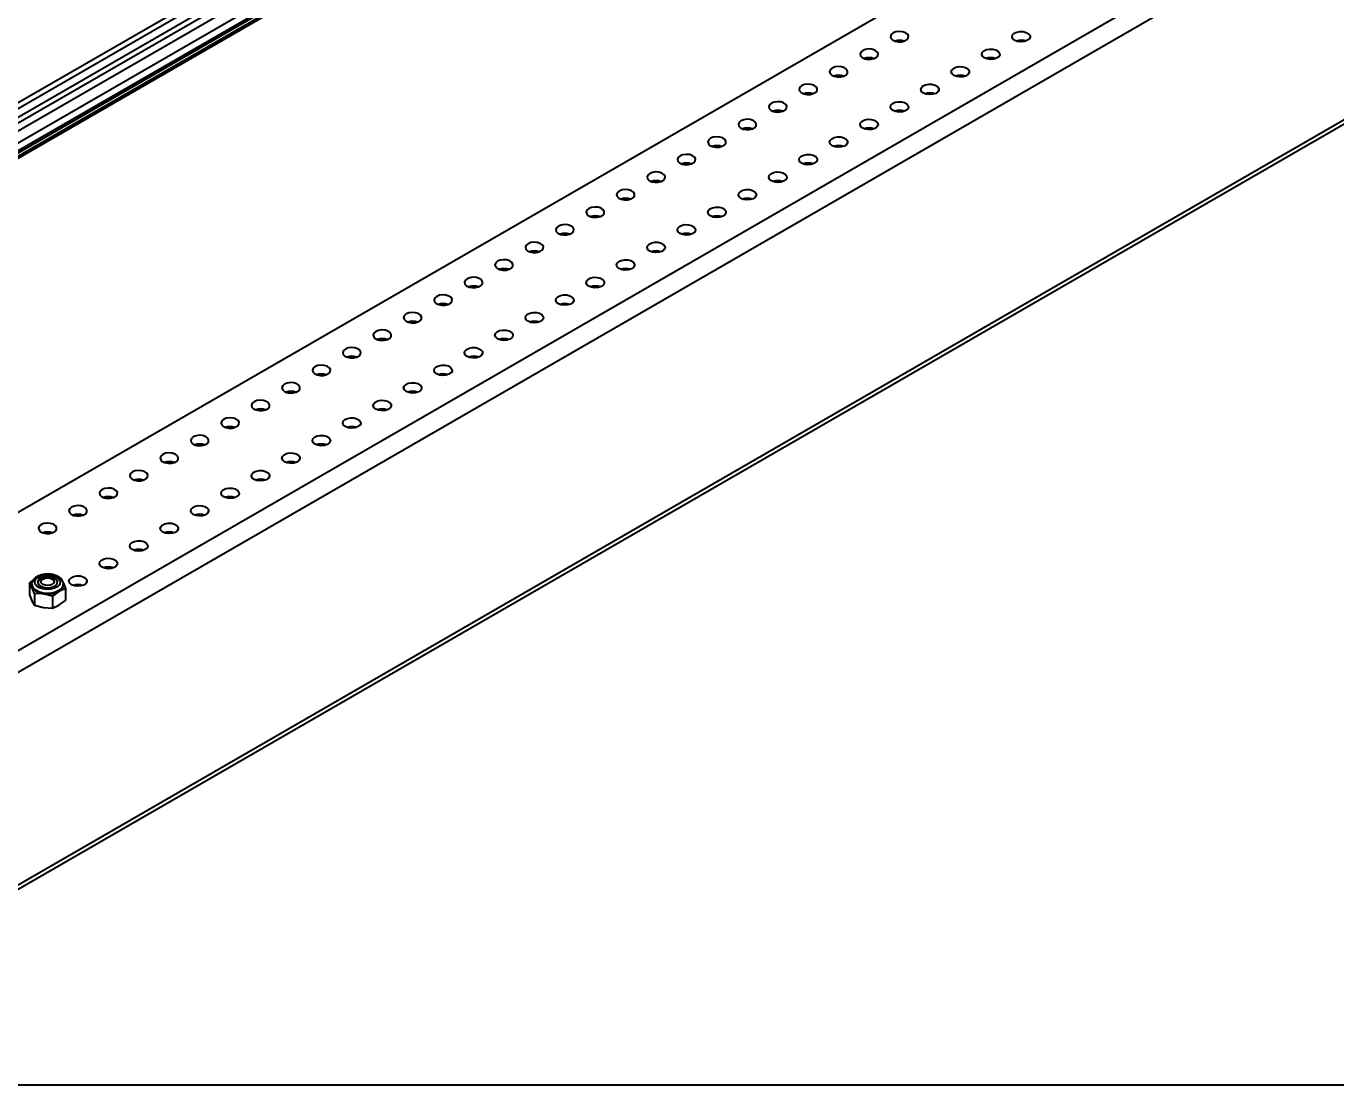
# Model space of a CAD drawing. Header units: inches. Extents: x 0 to 11, y 0 to 8.4.
# Drawn here: x 7.854 to 9.122, y 4.367 to 5.392 of the extents above; entities that cross this region are included whole.
import ezdxf

# ---------------------------------------------------------------- set-up
doc = ezdxf.new("R2010")
doc.units = ezdxf.units.IN
doc.header["$MEASUREMENT"] = 0
doc.header["$PDSIZE"] = -1
doc.layers.add('OBJ', color=50, linetype='Continuous')
doc.dimstyles.get("Standard").update_dxf_attribs({"dimtxt": 0.18, "dimasz": 0.18, "dimexe": 0.18, "dimexo": 0.0625, "dimgap": 0.09, "dimtad": 0, "dimtih": 1, "dimtoh": 1, "dimdec": 4, "dimzin": 0, "dimdsep": 46, "dimtxsty": 'Standard', "dimcen": 0.09, "dimadec": 0, "dimazin": 0, "dimtfac": 1, "dimtdec": 4, "dimtofl": 0, "dimtmove": 0, "dimatfit": 3, "dimfxl": 1, "dimtolj": 1, "dimtzin": 0, "dimarcsym": 0})

# ---------------------------------------------------------------- blocks, each defined once
blk = doc.blocks.new('*D8')
at = {"layer": 'Defpoints', "color": 0, "transparency": 16777216}
for p in [(5.7116, 7.0751), (5.7116, 4.3668), (9.6024, 4.3668)]:
    blk.add_point(p, dxfattribs=at)
at = {"layer": 'OBJ', "color": 0, "lineweight": -2, "transparency": 16777216}
for p, q in [((5.7616, 7.0751), (9.7274, 7.0751)), ((9.6024, 6.9451), (9.6024, 5.8435)), ((9.6024, 4.4968), (9.6024, 5.5985)), ((5.7616, 4.3668), (9.7274, 4.3668))]:
    blk.add_line(p, q, dxfattribs=at)
at = {"layer": 'OBJ', "color": 0, "transparency": 16777216}
for points in [[(9.5807, 6.9451), (9.6241, 6.9451), (9.6024, 7.0751)], [(9.5807, 4.4968), (9.6241, 4.4968), (9.6024, 4.3668)]]:
    blk.add_solid(points, dxfattribs=at)
at = {"layer": 'OBJ', "color": 0, "transparency": 16777216, "insert": (9.6024, 5.721), "char_height": 0.125, "attachment_point": 5}
blk.add_mtext('\\A1;32.500000', dxfattribs=at)

msp = doc.modelspace()

# ---------------------------------------------------------------- linework, layer by layer
at = {"color": 7, "linetype": 'Continuous', "lineweight": 25}
for p, q in [((9.15820957, 5.67866025), (7.56721931, 4.76020113)), ((7.4679425, 5.09979734), (8.41873276, 5.64867688)), ((7.47276482, 5.09701347), (8.42355509, 5.64589301)), ((7.48013052, 5.09276134), (8.43092078, 5.64164088)), ((7.48495284, 5.08997748), (8.43574311, 5.63885701)), ((7.49154094, 5.08617425), (8.43815427, 5.63264249)), ((7.5016037, 5.08036514), (8.44183712, 5.62315034)), ((7.5081918, 5.07656191), (8.44424828, 5.61693581)), ((7.50995757, 5.07554255), (8.44183712, 5.61350516)), ((7.51265464, 5.07398557), (8.43815427, 5.60826513)), ((9.27429293, 5.61164675), (7.68330268, 4.69318763)), ((7.51442041, 5.07296621), (8.43574311, 5.60483448)), ((9.2834264, 5.59582713), (7.69243614, 4.67736801)), ((7.69243614, 4.4718719), (9.2834264, 5.39033103)), ((7.68976049, 4.46595807), (9.28075074, 5.3844172)), ((7.88756852, 4.85749448), (7.88812515, 4.85651467)), ((7.85738334, 4.85282532), (7.86032616, 4.85494878)), ((7.85738334, 4.85282532), (7.85738334, 4.84137601)), ((7.85971817, 4.84871537), (7.85738334, 4.85282532)), ((7.862053, 4.84276468), (7.85971817, 4.84871537)), ((7.87030812, 4.85668919), (7.86944619, 4.85619145)), ((7.88017533, 4.85619145), (7.87931341, 4.85668919)), ((7.88585931, 4.84467176), (7.87948043, 4.84006894)), ((7.89223819, 4.84743384), (7.88585931, 4.84467176)), ((7.89014762, 4.85276198), (7.89223819, 4.84743384)), ((7.89223819, 4.84743384), (7.89223819, 4.83598453)), ((7.90005941, 4.85034156), (7.8996785, 4.85056145)), ((7.85738334, 4.84137601), (7.85971817, 4.83542532)), ((7.85971817, 4.83542532), (7.862053, 4.83131537)), ((7.862053, 4.84276468), (7.862053, 4.83131537)), ((7.87076672, 4.84233718), (7.862053, 4.84276468)), ((7.87948043, 4.84006894), (7.87076672, 4.84233718)), ((7.87948043, 4.84006894), (7.87948043, 4.82861963)), ((7.88585931, 4.83138171), (7.89223819, 4.83598453)), ((7.862053, 4.83131537), (7.87076672, 4.82904713)), ((7.87076672, 4.82904713), (7.87948043, 4.82861963)), ((7.87948043, 4.82861963), (7.88585931, 4.83138171))]:
    msp.add_line(p, q, dxfattribs=at)
at = {"color": 7, "linetype": 'Continuous', "lineweight": 25, "flags": 128}
for points in [[(8.69358149, 5.38560376), (8.69176423, 5.38407228), (8.69102801, 5.38226526), (8.69147227, 5.38042672), (8.693037, 5.37880498), (8.69551089, 5.37761907), (8.69855981, 5.37702914), (8.70177199, 5.37711487), (8.70471362, 5.37786469), (8.7069874, 5.37917732), (8.70828626, 5.38087548), (8.70843477, 5.38272984), (8.70741287, 5.38448994), (8.70535858, 5.38591808), (8.70254935, 5.38682138), (8.69936457, 5.38707785), (8.69623437, 5.38665284), (8.69358149, 5.38560376)], [(8.81143262, 5.37846019), (8.80961536, 5.37999166), (8.80887914, 5.38179869), (8.8093234, 5.38363722), (8.81088813, 5.38525896), (8.81336202, 5.38644487), (8.81641094, 5.3870348), (8.81962312, 5.38694907), (8.82256475, 5.38619925), (8.82483853, 5.38488663), (8.82613739, 5.38318846), (8.8262859, 5.38133411), (8.825264, 5.379574), (8.82320971, 5.37814586), (8.82040048, 5.37724256), (8.8172157, 5.37698609), (8.8140855, 5.3774111), (8.81143262, 5.37846019)], [(8.66411871, 5.36859525), (8.66230145, 5.36706378), (8.66156523, 5.36525675), (8.66200949, 5.36341822), (8.66357422, 5.36179648), (8.6660481, 5.36061057), (8.66909702, 5.36002064), (8.67230921, 5.36010637), (8.67525084, 5.36085619), (8.67752462, 5.36216881), (8.67882348, 5.36386698), (8.67897198, 5.36572133), (8.67795009, 5.36748144), (8.6758958, 5.36890958), (8.67308657, 5.36981288), (8.66990179, 5.37006935), (8.66677158, 5.36964434), (8.66411871, 5.36859525)], [(8.78196984, 5.36145168), (8.78015258, 5.36298316), (8.77941636, 5.36479018), (8.77986062, 5.36662872), (8.78142535, 5.36825045), (8.78389923, 5.36943637), (8.78694815, 5.3700263), (8.79016034, 5.36994056), (8.79310197, 5.36919075), (8.79537575, 5.36787812), (8.79667461, 5.36617996), (8.79682311, 5.3643256), (8.79580122, 5.3625655), (8.79374693, 5.36113736), (8.7909377, 5.36023406), (8.78775292, 5.35997759), (8.78462271, 5.3604026), (8.78196984, 5.36145168)], [(8.63465593, 5.35158675), (8.63283866, 5.35005528), (8.63210245, 5.34824825), (8.6325467, 5.34640972), (8.63411144, 5.34478798), (8.63658532, 5.34360207), (8.63963424, 5.34301214), (8.64284643, 5.34309787), (8.64578805, 5.34384768), (8.64806184, 5.34516031), (8.64936069, 5.34685848), (8.6495092, 5.34871283), (8.64848731, 5.35047294), (8.64643302, 5.35190108), (8.64362378, 5.35280438), (8.640439, 5.35306084), (8.6373088, 5.35263583), (8.63465593, 5.35158675)], [(8.75250706, 5.34444318), (8.75068979, 5.34597465), (8.74995358, 5.34778168), (8.75039783, 5.34962022), (8.75196257, 5.35124195), (8.75443645, 5.35242787), (8.75748537, 5.35301779), (8.76069756, 5.35293206), (8.76363918, 5.35218225), (8.76591297, 5.35086962), (8.76721182, 5.34917146), (8.76736033, 5.3473171), (8.76633844, 5.345557), (8.76428415, 5.34412885), (8.76147491, 5.34322555), (8.75829013, 5.34296909), (8.75515993, 5.3433941), (8.75250706, 5.34444318)], [(8.60519314, 5.33457825), (8.60337588, 5.33304678), (8.60263966, 5.33123975), (8.60308392, 5.32940121), (8.60464865, 5.32777948), (8.60712254, 5.32659356), (8.61017146, 5.32600364), (8.61338364, 5.32608937), (8.61632527, 5.32683918), (8.61859906, 5.32815181), (8.61989791, 5.32984997), (8.62004642, 5.33170433), (8.61902452, 5.33346443), (8.61697024, 5.33489258), (8.614161, 5.33579588), (8.61097622, 5.33605234), (8.60784602, 5.33562733), (8.60519314, 5.33457825)], [(8.72304427, 5.32743468), (8.72122701, 5.32896615), (8.72049079, 5.33077318), (8.72093505, 5.33261171), (8.72249979, 5.33423345), (8.72497367, 5.33541936), (8.72802259, 5.33600929), (8.73123477, 5.33592356), (8.7341764, 5.33517375), (8.73645019, 5.33386112), (8.73774904, 5.33216295), (8.73789755, 5.3303086), (8.73687565, 5.32854849), (8.73482137, 5.32712035), (8.73201213, 5.32621705), (8.72882735, 5.32596059), (8.72569715, 5.3263856), (8.72304427, 5.32743468)], [(8.57573036, 5.31756975), (8.5739131, 5.31603827), (8.57317688, 5.31423125), (8.57362114, 5.31239271), (8.57518587, 5.31077098), (8.57765976, 5.30958506), (8.58070868, 5.30899513), (8.58392086, 5.30908087), (8.58686249, 5.30983068), (8.58913627, 5.31114331), (8.59043513, 5.31284147), (8.59058364, 5.31469583), (8.58956174, 5.31645593), (8.58750745, 5.31788407), (8.58469822, 5.31878737), (8.58151344, 5.31904384), (8.57838324, 5.31861883), (8.57573036, 5.31756975)], [(8.69358149, 5.31042618), (8.69176423, 5.31195765), (8.69102801, 5.31376468), (8.69147227, 5.31560321), (8.693037, 5.31722495), (8.69551089, 5.31841086), (8.69855981, 5.31900079), (8.70177199, 5.31891506), (8.70471362, 5.31816524), (8.7069874, 5.31685262), (8.70828626, 5.31515445), (8.70843477, 5.3133001), (8.70741287, 5.31153999), (8.70535858, 5.31011185), (8.70254935, 5.30920855), (8.69936457, 5.30895208), (8.69623437, 5.30937709), (8.69358149, 5.31042618)], [(8.54626758, 5.30056124), (8.54445032, 5.29902977), (8.5437141, 5.29722274), (8.54415836, 5.29538421), (8.54572309, 5.29376247), (8.54819697, 5.29257656), (8.55124589, 5.29198663), (8.55445808, 5.29207236), (8.55739971, 5.29282218), (8.55967349, 5.2941348), (8.56097234, 5.29583297), (8.56112085, 5.29768732), (8.56009896, 5.29944743), (8.55804467, 5.30087557), (8.55523544, 5.30177887), (8.55205066, 5.30203534), (8.54892045, 5.30161033), (8.54626758, 5.30056124)], [(8.66411871, 5.29341767), (8.66230145, 5.29494915), (8.66156523, 5.29675617), (8.66200949, 5.29859471), (8.66357422, 5.30021645), (8.6660481, 5.30140236), (8.66909702, 5.30199229), (8.67230921, 5.30190656), (8.67525084, 5.30115674), (8.67752462, 5.29984411), (8.67882348, 5.29814595), (8.67897198, 5.29629159), (8.67795009, 5.29453149), (8.6758958, 5.29310335), (8.67308657, 5.29220005), (8.66990179, 5.29194358), (8.66677158, 5.29236859), (8.66411871, 5.29341767)], [(8.5168048, 5.28355274), (8.51498753, 5.28202127), (8.51425132, 5.28021424), (8.51469557, 5.27837571), (8.51626031, 5.27675397), (8.51873419, 5.27556806), (8.52178311, 5.27497813), (8.5249953, 5.27506386), (8.52793692, 5.27581367), (8.53021071, 5.2771263), (8.53150956, 5.27882447), (8.53165807, 5.28067882), (8.53063618, 5.28243893), (8.52858189, 5.28386707), (8.52577265, 5.28477037), (8.52258787, 5.28502683), (8.51945767, 5.28460183), (8.5168048, 5.28355274)], [(8.63465593, 5.27640917), (8.63283866, 5.27794064), (8.63210245, 5.27974767), (8.6325467, 5.28158621), (8.63411144, 5.28320794), (8.63658532, 5.28439386), (8.63963424, 5.28498378), (8.64284643, 5.28489805), (8.64578805, 5.28414824), (8.64806184, 5.28283561), (8.64936069, 5.28113745), (8.6495092, 5.27928309), (8.64848731, 5.27752299), (8.64643302, 5.27609485), (8.64362378, 5.27519154), (8.640439, 5.27493508), (8.6373088, 5.27536009), (8.63465593, 5.27640917)], [(8.48734201, 5.26654424), (8.48552475, 5.26501277), (8.48478853, 5.26320574), (8.48523279, 5.26136721), (8.48679752, 5.25974547), (8.48927141, 5.25855955), (8.49232033, 5.25796963), (8.49553251, 5.25805536), (8.49847414, 5.25880517), (8.50074792, 5.2601178), (8.50204678, 5.26181596), (8.50219529, 5.26367032), (8.50117339, 5.26543042), (8.49911911, 5.26685857), (8.49630987, 5.26776187), (8.49312509, 5.26801833), (8.48999489, 5.26759332), (8.48734201, 5.26654424)], [(8.60519314, 5.25940067), (8.60337588, 5.26093214), (8.60263966, 5.26273917), (8.60308392, 5.2645777), (8.60464865, 5.26619944), (8.60712254, 5.26738535), (8.61017146, 5.26797528), (8.61338364, 5.26788955), (8.61632527, 5.26713974), (8.61859906, 5.26582711), (8.61989791, 5.26412894), (8.62004642, 5.26227459), (8.61902452, 5.26051449), (8.61697024, 5.25908634), (8.614161, 5.25818304), (8.61097622, 5.25792658), (8.60784602, 5.25835159), (8.60519314, 5.25940067)], [(8.45787923, 5.24953574), (8.45606197, 5.24800427), (8.45532575, 5.24619724), (8.45577001, 5.2443587), (8.45733474, 5.24273697), (8.45980863, 5.24155105), (8.46285755, 5.24096112), (8.46606973, 5.24104686), (8.46901136, 5.24179667), (8.47128514, 5.2431093), (8.472584, 5.24480746), (8.47273251, 5.24666182), (8.47171061, 5.24842192), (8.46965632, 5.24985006), (8.46684709, 5.25075337), (8.46366231, 5.25100983), (8.46053211, 5.25058482), (8.45787923, 5.24953574)], [(8.57573036, 5.24239217), (8.5739131, 5.24392364), (8.57317688, 5.24573067), (8.57362114, 5.2475692), (8.57518587, 5.24919094), (8.57765976, 5.25037685), (8.58070868, 5.25096678), (8.58392086, 5.25088105), (8.58686249, 5.25013124), (8.58913627, 5.24881861), (8.59043513, 5.24712044), (8.59058364, 5.24526609), (8.58956174, 5.24350598), (8.58750745, 5.24207784), (8.58469822, 5.24117454), (8.58151344, 5.24091807), (8.57838324, 5.24134308), (8.57573036, 5.24239217)], [(8.42841645, 5.23252724), (8.42659919, 5.23099576), (8.42586297, 5.22918873), (8.42630723, 5.2273502), (8.42787196, 5.22572846), (8.43034584, 5.22454255), (8.43339476, 5.22395262), (8.43660695, 5.22403835), (8.43954858, 5.22478817), (8.44182236, 5.22610079), (8.44312121, 5.22779896), (8.44326972, 5.22965331), (8.44224783, 5.23141342), (8.44019354, 5.23284156), (8.43738431, 5.23374486), (8.43419953, 5.23400133), (8.43106932, 5.23357632), (8.42841645, 5.23252724)], [(8.54626758, 5.22538366), (8.54445032, 5.22691514), (8.5437141, 5.22872216), (8.54415836, 5.2305607), (8.54572309, 5.23218244), (8.54819697, 5.23336835), (8.55124589, 5.23395828), (8.55445808, 5.23387255), (8.55739971, 5.23312273), (8.55967349, 5.23181011), (8.56097234, 5.23011194), (8.56112085, 5.22825759), (8.56009896, 5.22649748), (8.55804467, 5.22506934), (8.55523544, 5.22416604), (8.55205066, 5.22390957), (8.54892045, 5.22433458), (8.54626758, 5.22538366)], [(8.39895366, 5.21551873), (8.3971364, 5.21398726), (8.39640019, 5.21218023), (8.39684444, 5.2103417), (8.39840918, 5.20871996), (8.40088306, 5.20753405), (8.40393198, 5.20694412), (8.40714417, 5.20702985), (8.41008579, 5.20777966), (8.41235958, 5.20909229), (8.41365843, 5.21079046), (8.41380694, 5.21264481), (8.41278505, 5.21440492), (8.41073076, 5.21583306), (8.40792152, 5.21673636), (8.40473674, 5.21699283), (8.40160654, 5.21656782), (8.39895366, 5.21551873)], [(8.5168048, 5.20837516), (8.51498753, 5.20990663), (8.51425132, 5.21171366), (8.51469557, 5.2135522), (8.51626031, 5.21517393), (8.51873419, 5.21635985), (8.52178311, 5.21694978), (8.5249953, 5.21686404), (8.52793692, 5.21611423), (8.53021071, 5.2148016), (8.53150956, 5.21310344), (8.53165807, 5.21124908), (8.53063618, 5.20948898), (8.52858189, 5.20806084), (8.52577265, 5.20715753), (8.52258787, 5.20690107), (8.51945767, 5.20732608), (8.5168048, 5.20837516)], [(8.36949088, 5.19851023), (8.36767362, 5.19697876), (8.3669374, 5.19517173), (8.36738166, 5.1933332), (8.36894639, 5.19171146), (8.37142028, 5.19052554), (8.3744692, 5.18993562), (8.37768138, 5.19002135), (8.38062301, 5.19077116), (8.38289679, 5.19208379), (8.38419565, 5.19378195), (8.38434416, 5.19563631), (8.38332226, 5.19739641), (8.38126798, 5.19882456), (8.37845874, 5.19972786), (8.37527396, 5.19998432), (8.37214376, 5.19955931), (8.36949088, 5.19851023)], [(8.48734201, 5.19136666), (8.48552475, 5.19289813), (8.48478853, 5.19470516), (8.48523279, 5.19654369), (8.48679752, 5.19816543), (8.48927141, 5.19935135), (8.49232033, 5.19994127), (8.49553251, 5.19985554), (8.49847414, 5.19910573), (8.50074792, 5.1977931), (8.50204678, 5.19609494), (8.50219529, 5.19424058), (8.50117339, 5.19248048), (8.49911911, 5.19105233), (8.49630987, 5.19014903), (8.49312509, 5.18989257), (8.48999489, 5.19031758), (8.48734201, 5.19136666)], [(8.3400281, 5.18150173), (8.33821084, 5.17997026), (8.33747462, 5.17816323), (8.33791888, 5.17632469), (8.33948361, 5.17470296), (8.34195749, 5.17351704), (8.34500642, 5.17292711), (8.3482186, 5.17301285), (8.35116023, 5.17376266), (8.35343401, 5.17507529), (8.35473287, 5.17677345), (8.35488138, 5.17862781), (8.35385948, 5.18038791), (8.35180519, 5.18181605), (8.34899596, 5.18271936), (8.34581118, 5.18297582), (8.34268098, 5.18255081), (8.3400281, 5.18150173)], [(8.45787923, 5.17435816), (8.45606197, 5.17588963), (8.45532575, 5.17769666), (8.45577001, 5.17953519), (8.45733474, 5.18115693), (8.45980863, 5.18234284), (8.46285755, 5.18293277), (8.46606973, 5.18284704), (8.46901136, 5.18209723), (8.47128514, 5.1807846), (8.472584, 5.17908643), (8.47273251, 5.17723208), (8.47171061, 5.17547197), (8.46965632, 5.17404383), (8.46684709, 5.17314053), (8.46366231, 5.17288407), (8.46053211, 5.17330907), (8.45787923, 5.17435816)], [(8.31056532, 5.16449323), (8.30874806, 5.16296175), (8.30801184, 5.16115473), (8.3084561, 5.15931619), (8.31002083, 5.15769445), (8.31249471, 5.15650854), (8.31554363, 5.15591861), (8.31875582, 5.15600434), (8.32169745, 5.15675416), (8.32397123, 5.15806679), (8.32527008, 5.15976495), (8.32541859, 5.16161931), (8.3243967, 5.16337941), (8.32234241, 5.16480755), (8.31953318, 5.16571085), (8.3163484, 5.16596732), (8.31321819, 5.16554231), (8.31056532, 5.16449323)], [(8.42841645, 5.15734966), (8.42659919, 5.15888113), (8.42586297, 5.16068816), (8.42630723, 5.16252669), (8.42787196, 5.16414843), (8.43034584, 5.16533434), (8.43339476, 5.16592427), (8.43660695, 5.16583854), (8.43954858, 5.16508872), (8.44182236, 5.1637761), (8.44312121, 5.16207793), (8.44326972, 5.16022358), (8.44224783, 5.15846347), (8.44019354, 5.15703533), (8.43738431, 5.15613203), (8.43419953, 5.15587556), (8.43106932, 5.15630057), (8.42841645, 5.15734966)], [(8.28110253, 5.14748472), (8.27928527, 5.14595325), (8.27854906, 5.14414622), (8.27899331, 5.14230769), (8.28055805, 5.14068595), (8.28303193, 5.13950004), (8.28608085, 5.13891011), (8.28929304, 5.13899584), (8.29223466, 5.13974566), (8.29450845, 5.14105828), (8.2958073, 5.14275645), (8.29595581, 5.1446108), (8.29493391, 5.14637091), (8.29287963, 5.14779905), (8.29007039, 5.14870235), (8.28688561, 5.14895882), (8.28375541, 5.14853381), (8.28110253, 5.14748472)], [(8.39895366, 5.14034115), (8.3971364, 5.14187263), (8.39640019, 5.14367965), (8.39684444, 5.14551819), (8.39840918, 5.14713992), (8.40088306, 5.14832584), (8.40393198, 5.14891577), (8.40714417, 5.14883003), (8.41008579, 5.14808022), (8.41235958, 5.14676759), (8.41365843, 5.14506943), (8.41380694, 5.14321507), (8.41278505, 5.14145497), (8.41073076, 5.14002683), (8.40792152, 5.13912353), (8.40473674, 5.13886706), (8.40160654, 5.13929207), (8.39895366, 5.14034115)], [(8.25163975, 5.13047622), (8.24982249, 5.12894475), (8.24908627, 5.12713772), (8.24953053, 5.12529919), (8.25109526, 5.12367745), (8.25356915, 5.12249154), (8.25661807, 5.12190161), (8.25983025, 5.12198734), (8.26277188, 5.12273715), (8.26504566, 5.12404978), (8.26634452, 5.12574795), (8.26649303, 5.1276023), (8.26547113, 5.12936241), (8.26341685, 5.13079055), (8.26060761, 5.13169385), (8.25742283, 5.13195031), (8.25429263, 5.1315253), (8.25163975, 5.13047622)], [(8.36949088, 5.12333265), (8.36767362, 5.12486412), (8.3669374, 5.12667115), (8.36738166, 5.12850969), (8.36894639, 5.13013142), (8.37142028, 5.13131734), (8.3744692, 5.13190726), (8.37768138, 5.13182153), (8.38062301, 5.13107172), (8.38289679, 5.12975909), (8.38419565, 5.12806093), (8.38434416, 5.12620657), (8.38332226, 5.12444647), (8.38126798, 5.12301832), (8.37845874, 5.12211502), (8.37527396, 5.12185856), (8.37214376, 5.12228357), (8.36949088, 5.12333265)], [(8.22217697, 5.11346772), (8.22035971, 5.11193625), (8.21962349, 5.11012922), (8.22006775, 5.10829068), (8.22163248, 5.10666895), (8.22410636, 5.10548303), (8.22715529, 5.10489311), (8.23036747, 5.10497884), (8.2333091, 5.10572865), (8.23558288, 5.10704128), (8.23688174, 5.10873944), (8.23703025, 5.1105938), (8.23600835, 5.1123539), (8.23395406, 5.11378205), (8.23114483, 5.11468535), (8.22796005, 5.11494181), (8.22482985, 5.1145168), (8.22217697, 5.11346772)], [(8.3400281, 5.10632415), (8.33821084, 5.10785562), (8.33747462, 5.10966265), (8.33791888, 5.11150118), (8.33948361, 5.11312292), (8.34195749, 5.11430883), (8.34500642, 5.11489876), (8.3482186, 5.11481303), (8.35116023, 5.11406322), (8.35343401, 5.11275059), (8.35473287, 5.11105242), (8.35488138, 5.10919807), (8.35385948, 5.10743796), (8.35180519, 5.10600982), (8.34899596, 5.10510652), (8.34581118, 5.10485006), (8.34268098, 5.10527507), (8.3400281, 5.10632415)], [(8.19271419, 5.09645922), (8.19089693, 5.09492774), (8.19016071, 5.09312072), (8.19060497, 5.09128218), (8.1921697, 5.08966045), (8.19464358, 5.08847453), (8.1976925, 5.0878846), (8.20090469, 5.08797034), (8.20384632, 5.08872015), (8.2061201, 5.09003278), (8.20741895, 5.09173094), (8.20756746, 5.0935853), (8.20654557, 5.0953454), (8.20449128, 5.09677354), (8.20168205, 5.09767684), (8.19849727, 5.09793331), (8.19536706, 5.0975083), (8.19271419, 5.09645922)], [(8.31056532, 5.08931565), (8.30874806, 5.09084712), (8.30801184, 5.09265415), (8.3084561, 5.09449268), (8.31002083, 5.09611442), (8.31249471, 5.09730033), (8.31554363, 5.09789026), (8.31875582, 5.09780453), (8.32169745, 5.09705471), (8.32397123, 5.09574209), (8.32527008, 5.09404392), (8.32541859, 5.09218957), (8.3243967, 5.09042946), (8.32234241, 5.08900132), (8.31953318, 5.08809802), (8.3163484, 5.08784155), (8.31321819, 5.08826656), (8.31056532, 5.08931565)], [(8.1632514, 5.07945071), (8.16143414, 5.07791924), (8.16069793, 5.07611221), (8.16114218, 5.07427368), (8.16270692, 5.07265194), (8.1651808, 5.07146603), (8.16822972, 5.0708761), (8.17144191, 5.07096183), (8.17438353, 5.07171165), (8.17665732, 5.07302427), (8.17795617, 5.07472244), (8.17810468, 5.07657679), (8.17708278, 5.0783369), (8.1750285, 5.07976504), (8.17221926, 5.08066834), (8.16903448, 5.08092481), (8.16590428, 5.0804998), (8.1632514, 5.07945071)], [(8.28110253, 5.07230714), (8.27928527, 5.07383862), (8.27854906, 5.07564564), (8.27899331, 5.07748418), (8.28055805, 5.07910591), (8.28303193, 5.08029183), (8.28608085, 5.08088176), (8.28929304, 5.08079602), (8.29223466, 5.08004621), (8.29450845, 5.07873358), (8.2958073, 5.07703542), (8.29595581, 5.07518106), (8.29493391, 5.07342096), (8.29287963, 5.07199282), (8.29007039, 5.07108952), (8.28688561, 5.07083305), (8.28375541, 5.07125806), (8.28110253, 5.07230714)], [(8.13378862, 5.06244221), (8.13197136, 5.06091074), (8.13123514, 5.05910371), (8.1316794, 5.05726518), (8.13324413, 5.05564344), (8.13571802, 5.05445753), (8.13876694, 5.0538676), (8.14197912, 5.05395333), (8.14492075, 5.05470314), (8.14719453, 5.05601577), (8.14849339, 5.05771394), (8.1486419, 5.05956829), (8.14762, 5.0613284), (8.14556572, 5.06275654), (8.14275648, 5.06365984), (8.1395717, 5.0639163), (8.1364415, 5.0634913), (8.13378862, 5.06244221)], [(8.25163975, 5.05529864), (8.24982249, 5.05683011), (8.24908627, 5.05863714), (8.24953053, 5.06047568), (8.25109526, 5.06209741), (8.25356915, 5.06328333), (8.25661807, 5.06387325), (8.25983025, 5.06378752), (8.26277188, 5.06303771), (8.26504566, 5.06172508), (8.26634452, 5.06002692), (8.26649303, 5.05817256), (8.26547113, 5.05641246), (8.26341685, 5.05498431), (8.26060761, 5.05408101), (8.25742283, 5.05382455), (8.25429263, 5.05424956), (8.25163975, 5.05529864)], [(8.10432584, 5.04543371), (8.10250858, 5.04390224), (8.10177236, 5.04209521), (8.10221662, 5.04025667), (8.10378135, 5.03863494), (8.10625523, 5.03744902), (8.10930416, 5.0368591), (8.11251634, 5.03694483), (8.11545797, 5.03769464), (8.11773175, 5.03900727), (8.11903061, 5.04070543), (8.11917912, 5.04255979), (8.11815722, 5.04431989), (8.11610293, 5.04574804), (8.1132937, 5.04665134), (8.11010892, 5.0469078), (8.10697871, 5.04648279), (8.10432584, 5.04543371)], [(8.22217697, 5.03829014), (8.22035971, 5.03982161), (8.21962349, 5.04162864), (8.22006775, 5.04346717), (8.22163248, 5.04508891), (8.22410636, 5.04627482), (8.22715529, 5.04686475), (8.23036747, 5.04677902), (8.2333091, 5.04602921), (8.23558288, 5.04471658), (8.23688174, 5.04301841), (8.23703025, 5.04116406), (8.23600835, 5.03940395), (8.23395406, 5.03797581), (8.23114483, 5.03707251), (8.22796005, 5.03681605), (8.22482985, 5.03724106), (8.22217697, 5.03829014)], [(8.07486306, 5.02842521), (8.07304579, 5.02689373), (8.07230958, 5.02508671), (8.07275384, 5.02324817), (8.07431857, 5.02162644), (8.07679245, 5.02044052), (8.07984137, 5.01985059), (8.08305356, 5.01993633), (8.08599518, 5.02068614), (8.08826897, 5.02199877), (8.08956782, 5.02369693), (8.08971633, 5.02555129), (8.08869444, 5.02731139), (8.08664015, 5.02873953), (8.08383092, 5.02964283), (8.08064614, 5.0298993), (8.07751593, 5.02947429), (8.07486306, 5.02842521)], [(8.19271419, 5.02128164), (8.19089693, 5.02281311), (8.19016071, 5.02462014), (8.19060497, 5.02645867), (8.1921697, 5.02808041), (8.19464358, 5.02926632), (8.1976925, 5.02985625), (8.20090469, 5.02977052), (8.20384632, 5.0290207), (8.2061201, 5.02770808), (8.20741895, 5.02600991), (8.20756746, 5.02415556), (8.20654557, 5.02239545), (8.20449128, 5.02096731), (8.20168205, 5.02006401), (8.19849727, 5.01980754), (8.19536706, 5.02023255), (8.19271419, 5.02128164)], [(8.04540027, 5.01141671), (8.04358301, 5.00988523), (8.0428468, 5.0080782), (8.04329105, 5.00623967), (8.04485579, 5.00461793), (8.04732967, 5.00343202), (8.05037859, 5.00284209), (8.05359078, 5.00292782), (8.0565324, 5.00367764), (8.05880619, 5.00499026), (8.06010504, 5.00668843), (8.06025355, 5.00854278), (8.05923165, 5.01030289), (8.05717737, 5.01173103), (8.05436813, 5.01263433), (8.05118335, 5.0128908), (8.04805315, 5.01246579), (8.04540027, 5.01141671)], [(8.1632514, 5.00427313), (8.16143414, 5.00580461), (8.16069793, 5.00761163), (8.16114218, 5.00945017), (8.16270692, 5.01107191), (8.1651808, 5.01225782), (8.16822972, 5.01284775), (8.17144191, 5.01276202), (8.17438353, 5.0120122), (8.17665732, 5.01069957), (8.17795617, 5.00900141), (8.17810468, 5.00714705), (8.17708278, 5.00538695), (8.1750285, 5.00395881), (8.17221926, 5.00305551), (8.16903448, 5.00279904), (8.16590428, 5.00322405), (8.1632514, 5.00427313)], [(8.01593749, 4.9944082), (8.01412023, 4.99287673), (8.01338401, 4.9910697), (8.01382827, 4.98923117), (8.015393, 4.98760943), (8.01786689, 4.98642352), (8.02091581, 4.98583359), (8.02412799, 4.98591932), (8.02706962, 4.98666913), (8.0293434, 4.98798176), (8.03064226, 4.98967993), (8.03079077, 4.99153428), (8.02976887, 4.99329439), (8.02771459, 4.99472253), (8.02490535, 4.99562583), (8.02172057, 4.99588229), (8.01859037, 4.99545729), (8.01593749, 4.9944082)], [(8.13378862, 4.98726463), (8.13197136, 4.9887961), (8.13123514, 4.99060313), (8.1316794, 4.99244167), (8.13324413, 4.9940634), (8.13571802, 4.99524932), (8.13876694, 4.99583925), (8.14197912, 4.99575351), (8.14492075, 4.9950037), (8.14719453, 4.99369107), (8.14849339, 4.99199291), (8.1486419, 4.99013855), (8.14762, 4.98837845), (8.14556572, 4.98695031), (8.14275648, 4.986047), (8.1395717, 4.98579054), (8.1364415, 4.98621555), (8.13378862, 4.98726463)], [(7.98647471, 4.9773997), (7.98465745, 4.97586823), (7.98392123, 4.9740612), (7.98436549, 4.97222267), (7.98593022, 4.97060093), (7.9884041, 4.96941501), (7.99145303, 4.96882509), (7.99466521, 4.96891082), (7.99760684, 4.96966063), (7.99988062, 4.97097326), (8.00117948, 4.97267142), (8.00132798, 4.97452578), (8.00030609, 4.97628588), (7.9982518, 4.97771403), (7.99544257, 4.97861733), (7.99225779, 4.97887379), (7.98912758, 4.97844878), (7.98647471, 4.9773997)], [(8.10432584, 4.97025613), (8.10250858, 4.9717876), (8.10177236, 4.97359463), (8.10221662, 4.97543316), (8.10378135, 4.9770549), (8.10625523, 4.97824082), (8.10930416, 4.97883074), (8.11251634, 4.97874501), (8.11545797, 4.9779952), (8.11773175, 4.97668257), (8.11903061, 4.97498441), (8.11917912, 4.97313005), (8.11815722, 4.97136995), (8.11610293, 4.9699418), (8.1132937, 4.9690385), (8.11010892, 4.96878204), (8.10697871, 4.96920705), (8.10432584, 4.97025613)], [(7.95701193, 4.9603912), (7.95519466, 4.95885973), (7.95445845, 4.9570527), (7.95490271, 4.95521416), (7.95646744, 4.95359243), (7.95894132, 4.95240651), (7.96199024, 4.95181658), (7.96520243, 4.95190232), (7.96814405, 4.95265213), (7.97041784, 4.95396476), (7.97171669, 4.95566292), (7.9718652, 4.95751728), (7.97084331, 4.95927738), (7.96878902, 4.96070552), (7.96597979, 4.96160883), (7.96279501, 4.96186529), (7.9596648, 4.96144028), (7.95701193, 4.9603912)], [(8.07486306, 4.95324763), (8.07304579, 4.9547791), (8.07230958, 4.95658613), (8.07275384, 4.95842466), (8.07431857, 4.9600464), (8.07679245, 4.96123231), (8.07984137, 4.96182224), (8.08305356, 4.96173651), (8.08599518, 4.9609867), (8.08826897, 4.95967407), (8.08956782, 4.9579759), (8.08971633, 4.95612155), (8.08869444, 4.95436144), (8.08664015, 4.9529333), (8.08383092, 4.95203), (8.08064614, 4.95177353), (8.07751593, 4.95219854), (8.07486306, 4.95324763)], [(7.92754914, 4.9433827), (7.92573188, 4.94185122), (7.92499566, 4.9400442), (7.92543992, 4.93820566), (7.92700466, 4.93658392), (7.92947854, 4.93539801), (7.93252746, 4.93480808), (7.93573965, 4.93489381), (7.93868127, 4.93564363), (7.94095506, 4.93695626), (7.94225391, 4.93865442), (7.94240242, 4.94050877), (7.94138052, 4.94226888), (7.93932624, 4.94369702), (7.936517, 4.94460032), (7.93333222, 4.94485679), (7.93020202, 4.94443178), (7.92754914, 4.9433827)], [(8.04540027, 4.93623912), (8.04358301, 4.9377706), (8.0428468, 4.93957763), (8.04329105, 4.94141616), (8.04485579, 4.9430379), (8.04732967, 4.94422381), (8.05037859, 4.94481374), (8.05359078, 4.94472801), (8.0565324, 4.94397819), (8.05880619, 4.94266557), (8.06010504, 4.9409674), (8.06025355, 4.93911305), (8.05923165, 4.93735294), (8.05717737, 4.9359248), (8.05436813, 4.9350215), (8.05118335, 4.93476503), (8.04805315, 4.93519004), (8.04540027, 4.93623912)], [(7.89808636, 4.92637419), (7.8962691, 4.92484272), (7.89553288, 4.92303569), (7.89597714, 4.92119716), (7.89754187, 4.91957542), (7.90001576, 4.91838951), (7.90306468, 4.91779958), (7.90627686, 4.91788531), (7.90921849, 4.91863512), (7.91149227, 4.91994775), (7.91279113, 4.92164592), (7.91293964, 4.92350027), (7.91191774, 4.92526038), (7.90986346, 4.92668852), (7.90705422, 4.92759182), (7.90386944, 4.92784829), (7.90073924, 4.92742328), (7.89808636, 4.92637419)], [(8.01593749, 4.91923062), (8.01412023, 4.92076209), (8.01338401, 4.92256912), (8.01382827, 4.92440766), (8.015393, 4.92602939), (8.01786689, 4.92721531), (8.02091581, 4.92780524), (8.02412799, 4.9277195), (8.02706962, 4.92696969), (8.0293434, 4.92565706), (8.03064226, 4.9239589), (8.03079077, 4.92210454), (8.02976887, 4.92034444), (8.02771459, 4.9189163), (8.02490535, 4.91801299), (8.02172057, 4.91775653), (8.01859037, 4.91818154), (8.01593749, 4.91923062)], [(7.86862358, 4.90936569), (7.86680632, 4.90783422), (7.8660701, 4.90602719), (7.86651436, 4.90418866), (7.86807909, 4.90256692), (7.87055297, 4.90138101), (7.8736019, 4.90079108), (7.87681408, 4.90087681), (7.87975571, 4.90162662), (7.88202949, 4.90293925), (7.88332835, 4.90463742), (7.88347685, 4.90649177), (7.88245496, 4.90825187), (7.88040067, 4.90968002), (7.87759144, 4.91058332), (7.87440666, 4.91083978), (7.87127645, 4.91041477), (7.86862358, 4.90936569)], [(7.98647471, 4.90222212), (7.98465745, 4.90375359), (7.98392123, 4.90556062), (7.98436549, 4.90739916), (7.98593022, 4.90902089), (7.9884041, 4.91020681), (7.99145303, 4.91079673), (7.99466521, 4.910711), (7.99760684, 4.90996119), (7.99988062, 4.90864856), (8.00117948, 4.9069504), (8.00132798, 4.90509604), (8.00030609, 4.90333594), (7.9982518, 4.90190779), (7.99544257, 4.90100449), (7.99225779, 4.90074803), (7.98912758, 4.90117304), (7.98647471, 4.90222212)], [(7.95701193, 4.88521362), (7.95519466, 4.88674509), (7.95445845, 4.88855212), (7.95490271, 4.89039065), (7.95646744, 4.89201239), (7.95894132, 4.8931983), (7.96199024, 4.89378823), (7.96520243, 4.8937025), (7.96814405, 4.89295269), (7.97041784, 4.89164006), (7.97171669, 4.88994189), (7.9718652, 4.88808754), (7.97084331, 4.88632743), (7.96878902, 4.88489929), (7.96597979, 4.88399599), (7.96279501, 4.88373953), (7.9596648, 4.88416453), (7.95701193, 4.88521362)], [(7.92754914, 4.86820512), (7.92573188, 4.86973659), (7.92499566, 4.87154362), (7.92543992, 4.87338215), (7.92700466, 4.87500389), (7.92947854, 4.8761898), (7.93252746, 4.87677973), (7.93573965, 4.876694), (7.93868127, 4.87594418), (7.94095506, 4.87463156), (7.94225391, 4.87293339), (7.94240242, 4.87107904), (7.94138052, 4.86931893), (7.93932624, 4.86789079), (7.936517, 4.86698749), (7.93333222, 4.86673102), (7.93020202, 4.86715603), (7.92754914, 4.86820512)], [(7.87160923, 4.86060557), (7.87545815, 4.8608391), (7.8792437, 4.86037459), (7.88259533, 4.8592575), (7.88518494, 4.85759719), (7.88675906, 4.85555617), (7.8871636, 4.85333423), (7.88635896, 4.85114888), (7.8844239, 4.84921403), (7.88154783, 4.84771907), (7.8780123, 4.84681035), (7.87416338, 4.84657682), (7.87037783, 4.84704133), (7.8670262, 4.84815842), (7.86443658, 4.84981873), (7.86286246, 4.85185975), (7.86245792, 4.85408169), (7.86326257, 4.85626704), (7.86519763, 4.85820189), (7.86807369, 4.85969685), (7.87160923, 4.86060557)], [(7.86527707, 4.85350382), (7.86559559, 4.85472513), (7.86699585, 4.85645864), (7.8693387, 4.85781114), (7.87234156, 4.8586195)], [(7.87727996, 4.84838815), (7.88028283, 4.8491965), (7.88262568, 4.850549), (7.88402594, 4.85228252), (7.88431471, 4.85418797), (7.88345717, 4.85603552), (7.88155674, 4.85760233), (7.87884265, 4.85869942), (7.87564225, 4.85919447), (7.87234156, 4.85902777), (7.8693387, 4.85821941), (7.86699585, 4.85686691), (7.86559559, 4.8551334), (7.86530682, 4.85322795), (7.86616436, 4.8513804), (7.86806479, 4.84981359), (7.87077888, 4.8487165), (7.87397928, 4.84822145), (7.87727996, 4.84838815)], [(7.87030885, 4.85668961), (7.87237435, 4.85748634), (7.87481076, 4.85776611), (7.87724718, 4.85748634), (7.87931268, 4.85668961), (7.8806928, 4.85549723), (7.88117743, 4.85409071), (7.8806928, 4.8526842), (7.87931268, 4.85149181), (7.87724718, 4.85069509), (7.87481076, 4.85041531), (7.87237435, 4.85069509), (7.87030885, 4.85149181), (7.86892873, 4.8526842), (7.8684441, 4.85409071), (7.86892873, 4.85549723), (7.87030885, 4.85668961)], [(7.87234156, 4.8586195), (7.87564225, 4.8587862), (7.87884265, 4.85829115), (7.88155674, 4.85719406), (7.88345717, 4.85562725), (7.88431471, 4.8537797), (7.88434446, 4.85350382)], [(7.89808636, 4.85119661), (7.8962691, 4.85272809), (7.89553288, 4.85453511), (7.89597714, 4.85637365), (7.89754187, 4.85799538), (7.90001576, 4.8591813), (7.90306468, 4.85977123), (7.90627686, 4.85968549), (7.90921849, 4.85893568), (7.91149227, 4.85762305), (7.91279113, 4.85592489), (7.91293964, 4.85407053), (7.91191774, 4.85231043), (7.90986346, 4.85088229), (7.90705422, 4.84997899), (7.90386944, 4.84972252), (7.90073924, 4.85014753), (7.89808636, 4.85119661)], [(7.88964189, 4.8518112), (7.88946748, 4.84983127), (7.88817941, 4.84750513), (7.88580829, 4.8454827), (7.88254621, 4.84392784), (7.87865746, 4.8429665), (7.87445707, 4.84267658), (7.87028533, 4.84308155), (7.86648022, 4.84414862), (7.86335, 4.84579132), (7.86114826, 4.84787659), (7.86005338, 4.85023548), (7.85997864, 4.85180235)]]:
    msp.add_lwpolyline(points, dxfattribs=at)
at = {"color": 7, "linetype": 'Continuous', "lineweight": 25}
for centre, radius, start, end in [((8.69976867, 5.36449298), 0.01410014, 70.43682262, 109.56317738), ((8.8176198, 5.36449298), 0.01410014, 70.43682293, 109.56317707), ((8.67030589, 5.34748447), 0.01410014, 70.43682262, 109.56317738), ((8.78815702, 5.34748447), 0.01410014, 70.43682203, 109.56317796), ((8.64084311, 5.33047597), 0.01410014, 70.43682262, 109.56317738), ((8.75869424, 5.33047597), 0.01410014, 70.43682318, 109.56317683), ((8.61138033, 5.31346747), 0.01410014, 70.43682262, 109.56317738), ((8.72923146, 5.31346747), 0.01410014, 70.43682262, 109.56317738), ((8.58191754, 5.29645897), 0.01410014, 70.43682262, 109.56317738), ((8.69976867, 5.29645897), 0.01410014, 70.43682237, 109.56317763), ((8.55245476, 5.27945046), 0.01410014, 70.43682262, 109.56317738), ((8.67030589, 5.27945046), 0.01410014, 70.43682238, 109.56317761), ((8.52299198, 5.26244196), 0.01410014, 70.43682262, 109.56317738), ((8.64084311, 5.26244196), 0.01410014, 70.43682251, 109.56317749), ((8.4935292, 5.24543346), 0.01410014, 70.43682262, 109.56317738), ((8.61138033, 5.24543346), 0.01410014, 70.43682252, 109.56317748), ((8.46406641, 5.22842496), 0.01410014, 70.43682262, 109.56317738), ((8.58191754, 5.22842496), 0.01410014, 70.43682252, 109.56317748), ((8.43460363, 5.21141646), 0.01410014, 70.43682262, 109.56317738), ((8.55245476, 5.21141646), 0.01410014, 70.43682262, 109.56317738), ((8.40514085, 5.19440795), 0.01410014, 70.43682262, 109.56317738), ((8.52299198, 5.19440795), 0.01410014, 70.43682253, 109.56317746), ((8.37567807, 5.17739945), 0.01410014, 70.43682262, 109.56317738), ((8.4935292, 5.17739945), 0.01410014, 70.43682254, 109.56317746), ((8.34621528, 5.16039095), 0.01410014, 70.43682262, 109.56317738), ((8.46406641, 5.16039095), 0.01410014, 70.43682247, 109.56317753), ((8.3167525, 5.14338245), 0.01410014, 70.43682262, 109.56317738), ((8.43460363, 5.14338245), 0.01410014, 70.43682269, 109.56317731), ((8.28728972, 5.12637394), 0.01410014, 70.43682262, 109.56317738), ((8.40514085, 5.12637394), 0.01410014, 70.43682262, 109.56317738), ((8.25782694, 5.10936544), 0.01410014, 70.43682262, 109.56317738), ((8.37567807, 5.10936544), 0.01410014, 70.43682259, 109.56317741), ((8.22836415, 5.09235694), 0.01410014, 70.43682262, 109.56317738), ((8.34621528, 5.09235694), 0.01410014, 70.43682267, 109.56317733), ((8.19890137, 5.07534844), 0.01410014, 70.43682262, 109.56317738), ((8.3167525, 5.07534844), 0.01410014, 70.43682259, 109.56317741), ((8.16943859, 5.05833993), 0.01410014, 70.43682262, 109.56317738), ((8.28728972, 5.05833993), 0.01410014, 70.43682266, 109.56317734), ((8.13997581, 5.04133143), 0.01410014, 70.43682262, 109.56317738), ((8.25782694, 5.04133143), 0.01410014, 70.43682262, 109.56317738), ((8.11051302, 5.02432293), 0.01410014, 70.43682262, 109.56317738), ((8.22836415, 5.02432293), 0.01410014, 70.4368226, 109.5631774), ((8.08105024, 5.00731443), 0.01410014, 70.43682262, 109.56317738), ((8.19890137, 5.00731443), 0.01410014, 70.4368226, 109.5631774), ((8.05158746, 4.99030593), 0.01410014, 70.43682262, 109.56317738), ((8.16943859, 4.99030593), 0.01410014, 70.43682263, 109.56317737), ((8.02212468, 4.97329742), 0.01410014, 70.43682262, 109.56317738), ((8.13997581, 4.97329742), 0.01410014, 70.43682261, 109.56317739), ((7.99266189, 4.95628892), 0.01410014, 70.43682262, 109.56317738), ((8.11051302, 4.95628892), 0.01410014, 70.43682262, 109.56317738), ((7.96319911, 4.93928042), 0.01410014, 70.43682262, 109.56317738), ((8.08105024, 4.93928042), 0.01410014, 70.43682261, 109.56317739), ((7.93373633, 4.92227192), 0.01410014, 70.43682262, 109.56317738), ((8.05158746, 4.92227192), 0.01410014, 70.43682262, 109.56317738), ((7.90427355, 4.90526341), 0.01410014, 70.43682262, 109.56317738), ((8.02212468, 4.90526341), 0.01410014, 70.43682262, 109.56317738), ((7.87481076, 4.88825491), 0.01410014, 70.43682262, 109.56317738), ((7.99266189, 4.88825491), 0.01410014, 70.43682261, 109.56317739), ((7.96319911, 4.87124641), 0.01410014, 70.43682262, 109.56317738), ((7.93373633, 4.85423791), 0.01410014, 70.43682262, 109.56317738), ((7.86462824, 4.85106256), 0.00544225, 179.18168585, 205.54948669), ((7.87162098, 4.85657542), 0.01426384, 213.43887886, 266.56649767), ((7.87483729, 4.86597435), 0.02398511, 260.22890302, 297.35717485), ((7.88262273, 4.85180546), 0.00783359, 294.40388671, 355.61616171), ((7.9042711, 4.8372125), 0.01411689, 70.45046301, 108.98537544)]:
    msp.add_arc(centre, radius, start, end, dxfattribs=at)
for points, knots in [([(7.87111162, 4.86116451), (7.87041987, 4.86103786), (7.86841947, 4.86067161), (7.86535649, 4.85955548), (7.86242352, 4.85771024), (7.86041335, 4.85542311), (7.85929381, 4.85318701), (7.85931853, 4.85173149), (7.85932794, 4.85117745)], [0, 0, 0, 0, 0.1100337255, 0.3181973781, 0.5313557905, 0.7178303479, 0.8925939389, 1, 1, 1, 1]), ([(7.8903881, 4.8512707), (7.89029558, 4.85211168), (7.89010354, 4.85385734), (7.88863126, 4.8562169), (7.88643551, 4.85826834), (7.88346422, 4.85990899), (7.87985873, 4.86103311), (7.87594238, 4.86152224), (7.87297779, 4.86142894), (7.87142442, 4.86120883), (7.87111162, 4.86116451)], [0, 0, 0, 0, 0.1191444373, 0.247310463, 0.3807881127, 0.5241075498, 0.6733408333, 0.8227050217, 0.9642978202, 1, 1, 1, 1])]:
    msp.add_open_spline(points, degree=3, knots=knots, dxfattribs=at)

# ---------------------------------------------------------------- dimensions: what is measured, and where the dimension line sits
at = {"layer": 'OBJ'}
dim = msp.add_linear_dim(base=(9.60239532, 4.36681086), p1=(5.71159644, 7.07514419), p2=(5.71159644, 4.36681086), angle=90, dimstyle='Standard', override={"dimtxt": 0.125, "dimasz": 0.13, "dimexe": 0.125, "dimexo": 0.05, "dimgap": 0.06, "dimdec": 6, "dimlfac": 12, "dimzin": 1, "dimadec": 2, "dimtdec": 2, "dimtzin": 1}, dxfattribs=at)
dim.commit()
dim.dimension.update_dxf_attribs({"geometry": '*D8', "text_midpoint": (9.60239532, 5.72097753)})

doc.saveas('drawing.dxf')
